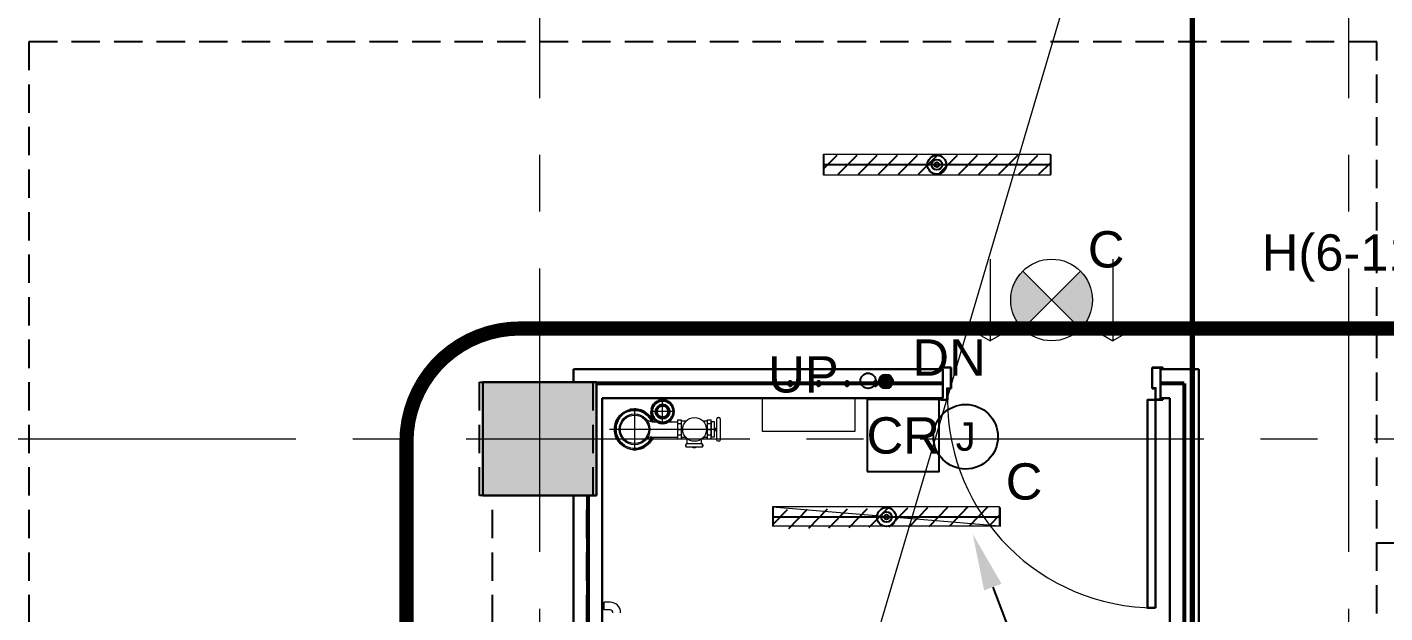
# Model space of a CAD drawing. Header units: inches. Extents: x -26500 to 0, y -3347 to 2257.
# Drawn here: x -22249.4 to -21962.3, y 984.4 to 1108.3 of the extents above; entities that cross this region are included whole.
import ezdxf
from ezdxf import colors
from ezdxf.entities.mleader import LeaderData, LeaderLine
from ezdxf.enums import TextEntityAlignment as Align
from ezdxf.math import Vec2, Vec3

# ---------------------------------------------------------------- set-up
doc = ezdxf.new("R2010")
doc.units = ezdxf.units.IN
doc.header["$LTSCALE"] = 48
doc.header["$MEASUREMENT"] = 0
for name, pattern in [('A104$0$CENTER', [2, 1.25, -0.25, 0.25, -0.25]), ('A604$0$HIDDEN2', [0.1875, 0.125, -0.0625]), ('DASHED2', [0.375, 0.25, -0.125]), ('NB - 5th floor_plan$0$HIDDEN2', [0.1875, 0.125, -0.0625])]:
    doc.linetypes.add(name, pattern=pattern)
for name, color, linetype in [('A-Detl-Iden', 3, 'Continuous'), ('A104$0$A-ANNO-PATT-1-12', 8, 'Continuous'), ('A104$0$A-AREA-IDEN', 8, 'Continuous'), ('A104$0$A-DOOR', 8, 'Continuous'), ('A104$0$A-DOOR-FRAM', 8, 'Continuous'), ('A104$0$A-FLOR-HRAL', 8, 'Continuous'), ('A104$0$A-FLOR-SLEEVE', 8, 'Continuous'), ('A104$0$A-FLOR-SPRK', 8, 'Continuous'), ('A104$0$A-GRID-GRDP0-15', 8, 'Continuous'), ('A104$0$A-WALL-FULL-INTR', 8, 'Continuous'), ('A104$0$bc104 - A-WALL-FIRE', 8, 'Continuous'), ('A104$0$E-RISER-SLEEVE', 8, 'Continuous'), ('A604$0$A-COLS-COL1-12', 8, 'Continuous'), ('A604$0$A-FLOR-SLEEVE', 8, 'Continuous'), ('A604$0$br604_br604 - E-Lite', 3, 'Continuous'), ('A604$0$Level 36', 8, 'Continuous'), ('A604$0$stcbeams', 8, 'A604$0$HIDDEN2'), ('ANNTEXT', 6, 'Continuous'), ('E-Anno-Keyn', 72, 'Continuous'), ('E-FIRE', 234, 'Continuous'), ('E-Lite', 53, 'Continuous'), ('E-Lite-Emer', 13, 'Continuous'), ('E-Powr-Devc', 233, 'Continuous'), ('E-Powr-Devc @ 96', 233, 'Continuous'), ('E-TEXT', 6, 'Continuous'), ('EWIRE', 2, 'Continuous'), ('EWIRE @ 48', 2, 'Continuous'), ('NB - 5th floor_plan$0$stcbeams', 1, 'NB - 5th floor_plan$0$HIDDEN2'), ('NB - 5th floor_plan$0$STCCOLS1', 1, 'NB - 5th floor_plan$0$HIDDEN2'), ('NB - 5th floor_plan$0$STDROPS', 1, 'NB - 5th floor_plan$0$HIDDEN2'), ('NB - 5th floor_plan$0$STWETSTACK', 1, 'NB - 5th floor_plan$0$HIDDEN2'), ('XREF', 7, 'Continuous')]:
    doc.layers.add(name, color=color, linetype=linetype)
doc.layers.add('E-Fire-Covr', color=240, linetype='Continuous', lineweight=70, plot=False)
doc.styles.add('M08', font='arial.ttf', dxfattribs={"height": 7.68})
doc.styles.add('MAMEP ANNO', font='arial.ttf', dxfattribs={"height": 0.101562})
doc.styles.get("Standard").update_dxf_attribs({"font": 'simplex.shx'})

# ---------------------------------------------------------------- blocks, each defined once
blk = doc.blocks.new('A104')
at = {"layer": 'A104$0$A-ANNO-PATT-1-12', "lineweight": 30, "extrusion": (0, 0, -1)}
blk.add_solid([(22153.019, 1009.1697, 0), (22129.019, 1009.1697, 0), (22153.019, 1033.1697, 0), (22129.019, 1033.1697, 0)], dxfattribs=at)
at = {"layer": 'A104$0$A-AREA-IDEN', "lineweight": 0, "elevation": 0.2066, "flags": 128}
blk.add_lwpolyline([(-21916.0803, 1263.3475), (-21985.8009, 1263.3475), (-22071.2931, 974.2686)], dxfattribs=at)
at = {"layer": 'A104$0$A-DOOR', "lineweight": 0}
blk.add_arc((-22010.7742, 1029.4198), 44, 180, 270, dxfattribs=at)
at = {"layer": 'A104$0$A-DOOR', "lineweight": 30}
blk.add_3dface([(-22010.7742, 985.4198), (-22012.5242, 985.4198), (-22012.5242, 1029.4198), (-22010.7742, 1029.4198)], dxfattribs=at)
at = {"layer": 'A104$0$A-DOOR-FRAM', "lineweight": 30}
for p, q in [((-22054.0241, 1036.2947), (-22056.2756, 1036.2947)), ((-22056.2756, 1036.2947), (-22056.2756, 1035.9197)), ((-22054.0241, 1031.8419), (-22054.0241, 1036.2947)), ((-22011.5251, 1036.2947), (-22009.2736, 1036.2947)), ((-22011.5251, 1031.8419), (-22011.5251, 1036.2947)), ((-22009.2736, 1036.2947), (-22009.2736, 1035.9197)), ((-22054.7746, 1029.4197), (-22054.7746, 1031.8419)), ((-22054.7746, 1031.8419), (-22054.0241, 1031.8419)), ((-22010.7746, 1031.8419), (-22011.5251, 1031.8419)), ((-22010.7746, 1029.4197), (-22010.7746, 1031.8419)), ((-22056.2756, 1029.4197), (-22056.2756, 1029.7947)), ((-22056.2756, 1029.4197), (-22054.7746, 1029.4197)), ((-22009.2736, 1029.4197), (-22010.7746, 1029.4197)), ((-22009.2736, 1029.4197), (-22009.2736, 1029.7947))]:
    blk.add_line(p, q, dxfattribs=at)
at = {"layer": 'A104$0$A-DOOR-FRAM', "lineweight": 13}
for p, q in [((-22056.1255, 1035.9197), (-22056.2756, 1035.9197)), ((-22054.1742, 1036.1446), (-22056.1255, 1036.1446)), ((-22056.1255, 1036.1446), (-22056.1255, 1035.9197)), ((-22054.1742, 1031.992), (-22054.1742, 1036.1446)), ((-22011.375, 1031.992), (-22011.375, 1036.1446)), ((-22011.375, 1036.1446), (-22009.4237, 1036.1446)), ((-22009.4237, 1036.1446), (-22009.4237, 1035.9197)), ((-22009.4237, 1035.9197), (-22009.2736, 1035.9197)), ((-22054.9247, 1029.5698), (-22054.9247, 1031.992)), ((-22054.9247, 1031.992), (-22054.1742, 1031.992)), ((-22010.6245, 1031.992), (-22011.375, 1031.992)), ((-22010.6245, 1029.5698), (-22010.6245, 1031.992)), ((-22056.2756, 1029.7947), (-22056.1255, 1029.7947)), ((-22056.1255, 1029.5698), (-22056.1255, 1029.7947)), ((-22056.1255, 1029.5698), (-22054.9247, 1029.5698)), ((-22009.4237, 1029.5698), (-22010.6245, 1029.5698)), ((-22009.2736, 1029.7947), (-22009.4237, 1029.7947)), ((-22009.4237, 1029.5698), (-22009.4237, 1029.7947))]:
    blk.add_line(p, q, dxfattribs=at)
at = {"layer": 'A104$0$A-FLOR-HRAL', "lineweight": 13}
for p, q in [((-22127.3986, 984.9707), (-22127.3986, 986.6186)), ((-22126.1488, 986.6186), (-22127.3986, 986.6186)), ((-22126.1488, 984.9707), (-22127.3986, 984.9707))]:
    blk.add_line(p, q, dxfattribs=at)
for centre, radius, start in [((-22126.1488, 984.3686), 2.25, 0.12651), ((-22126.1488, 984.3457), 0.625, 359.761896)]:
    blk.add_arc(centre, radius, start, 89.999997, dxfattribs=at)
at = {"layer": 'A104$0$A-FLOR-SLEEVE', "lineweight": 13, "extrusion": (0, 0, -1)}
for radius in [2.4766, 2.2266]:
    blk.add_circle((22115.0236, 1026.9247), radius, dxfattribs=at)
at = {"layer": 'A104$0$A-FLOR-SLEEVE', "lineweight": 13}
for radius, start, end in [(4.25, 22.479506, 337.520494), (4, 23.969482, 336.030518)]:
    blk.add_arc((-22120.9624, 1023.1747), radius, start, end, dxfattribs=at)
at = {"layer": 'A104$0$A-FLOR-SPRK', "lineweight": 0}
for p, q in [((-22115.0236, 1024.448), (-22115.0236, 1029.4013)), ((-22120.9624, 1027.5051), (-22120.9624, 1023.1747)), ((-22112.547, 1026.9247), (-22117.5003, 1026.9247)), ((-22120.9624, 1023.1747), (-22126.2511, 1023.1747)), ((-22120.9624, 1023.1747), (-22120.9624, 1018.8443)), ((-22103.5775, 1023.1747), (-22120.9624, 1023.1747))]:
    blk.add_line(p, q, dxfattribs=at)
at = {"layer": 'A104$0$A-FLOR-SPRK', "lineweight": 13}
for p, q in [((-22111.8068, 1021.1747), (-22111.8068, 1025.1747)), ((-22111.8068, 1025.1747), (-22111.0568, 1025.1747)), ((-22111.0568, 1021.1757), (-22111.0568, 1025.1977)), ((-22110.0459, 1024.9247), (-22111.0568, 1024.9247)), ((-22105.5142, 1024.9247), (-22106.4538, 1024.9247)), ((-22105.5142, 1021.1747), (-22105.5142, 1025.1747)), ((-22105.5142, 1025.1747), (-22104.7642, 1025.1747)), ((-22104.7642, 1021.1757), (-22104.7642, 1025.1977)), ((-22117.2743, 1024.7997), (-22111.8068, 1024.7997)), ((-22111.788, 1024.4431), (-22111.0568, 1024.4431)), ((-22111.788, 1023.1716), (-22111.0568, 1023.1716)), ((-22105.4954, 1024.4431), (-22104.7642, 1024.4431)), ((-22105.4954, 1023.1716), (-22104.7642, 1023.1716)), ((-22117.2743, 1021.5497), (-22111.8068, 1021.5497)), ((-22111.8068, 1022.0224), (-22111.0568, 1022.0224)), ((-22111.8068, 1021.1747), (-22111.0568, 1021.1747)), ((-22111.788, 1022.0224), (-22111.038, 1022.0224)), ((-22110.0721, 1021.4247), (-22111.0568, 1021.4247)), ((-22106.5553, 1020.0866), (-22110.0553, 1020.0866)), ((-22110.0553, 1019.4118), (-22110.0553, 1020.0866)), ((-22106.5553, 1019.4118), (-22110.0553, 1019.4118)), ((-22109.8053, 1020.0866), (-22109.8053, 1021.1964)), ((-22106.8053, 1020.0866), (-22106.8053, 1021.0915)), ((-22106.5553, 1019.4118), (-22106.5553, 1020.0866)), ((-22105.5142, 1021.4247), (-22106.4538, 1021.4247)), ((-22105.5142, 1022.0224), (-22104.7642, 1022.0224)), ((-22105.5142, 1021.1747), (-22104.7642, 1021.1747)), ((-22105.4954, 1022.0224), (-22104.7454, 1022.0224))]:
    blk.add_line(p, q, dxfattribs=at)
at = {"layer": 'A104$0$A-FLOR-SPRK', "lineweight": 13, "flags": 128}
for points in [[(-22103.5394, 1020.9218), (-22103.5394, 1025.4321)], [(-22103.2894, 1025.6821), (-22103.1339, 1025.6821)], [(-22102.8839, 1025.4321), (-22102.8839, 1020.9218)], [(-22103.1339, 1020.6718), (-22103.2894, 1020.6718)]]:
    blk.add_lwpolyline(points, dxfattribs=at)
at = {"layer": 'A104$0$A-FLOR-SPRK', "lineweight": 30, "extrusion": (0, 0, -1)}
for radius in [1.4766, 1.2266]:
    blk.add_circle((22115.0236, 1026.9247), radius, dxfattribs=at)
at = {"layer": 'A104$0$A-FLOR-SPRK', "lineweight": 13}
for radius in [3.25, 3]:
    blk.add_circle((-22120.9624, 1023.1747), radius, dxfattribs=at)
at = {"layer": 'A104$0$A-FLOR-SPRK', "lineweight": 13, "extrusion": (0, 0, -1)}
for centre, radius, start, end in [((22117.222, 1026.6666), 1.8674, 271.602858, 316.282189), ((22103.2894, 1020.9218), 0.25, 270, 0)]:
    blk.add_arc(centre, radius, start, end, dxfattribs=at)
at = {"layer": 'A104$0$A-FLOR-SPRK', "lineweight": 13}
for centre, radius, start, end in [((-22103.2894, 1025.4321), 0.25, 90, 180), ((-22103.1339, 1025.4321), 0.25, 0, 90), ((-22117.222, 1019.6828), 1.8674, 91.602858, 136.282189), ((-22103.1339, 1020.9218), 0.25, 270, 0)]:
    blk.add_arc(centre, radius, start, end, dxfattribs=at)
blk.add_ellipse((-22108.263, 1023.1638), major_axis=(0, -2.5198), ratio=0.99998918, dxfattribs=at)
at = {"layer": 'A104$0$A-FLOR-SPRK', "lineweight": 0}
for points in [[(-22096.6007, 1029.7947), (-22096.6007, 1029.7947), (-22096.6007, 1029.7947)], [(-22096.6007, 1029.7947), (-22096.6007, 1029.7947), (-22096.6007, 1029.7947)], [(-22093.9111, 1029.7947), (-22074.3766, 1029.7947), (-22074.3766, 1022.7527), (-22093.9111, 1022.7527)], [(-22093.9111, 1029.7947), (-22074.3766, 1029.7947), (-22074.3766, 1022.7527), (-22093.9111, 1022.7527)]]:
    blk.add_3dface(points, dxfattribs=at)
at = {"layer": 'A104$0$A-FLOR-SPRK', "lineweight": 13}
for points in [[(-22104.7671, 1021.6118), (-22104.08, 1021.6118), (-22104.08, 1024.7472), (-22104.7671, 1024.7472)], [(-22104.08, 1022.9263), (-22103.5497, 1022.9263), (-22103.5497, 1023.3724), (-22104.08, 1023.3724)], [(-22110.0553, 1019.6031), (-22110.0553, 1019.881), (-22110.1745, 1019.881), (-22110.1745, 1019.6031)], [(-22108.0993, 1019.4118), (-22108.0993, 1019.259), (-22108.5361, 1019.259), (-22108.5361, 1019.4118)], [(-22106.4363, 1019.6031), (-22106.4363, 1019.881), (-22106.5554, 1019.881), (-22106.5554, 1019.6031)]]:
    blk.add_3dface(points, dxfattribs=at)
at = {"layer": 'A104$0$A-GRID-GRDP0-15', "linetype": 'A104$0$CENTER', "lineweight": 0}
for p, q in [((-22141.0236, 2113.2362), (-22141.0236, -676.9042)), ((-21970.0136, 2113.2362), (-21970.0136, 382.209)), ((-23884.5631, 1021.1697), (-20452.7577, 1021.1697))]:
    blk.add_line(p, q, dxfattribs=at)
at = {"layer": 'A104$0$A-WALL-FULL-INTR', "lineweight": 30}
for p, q in [((-22055.7756, 1035.9197), (-22133.8986, 1035.9197)), ((-22133.8986, 1035.9197), (-22133.8986, 1033.1697)), ((-22055.7756, 1035.9197), (-22055.7756, 1029.7947)), ((-22001.6486, 1035.9197), (-22009.7736, 1035.9197)), ((-22009.7736, 1035.9197), (-22009.7736, 1029.7947)), ((-22001.6486, 1035.9197), (-22001.6486, 943.1574)), ((-22127.7736, 1029.7947), (-22127.7736, 807.7947)), ((-22055.7756, 1029.7947), (-22127.7736, 1029.7947)), ((-22007.7736, 1029.7947), (-22009.7736, 1029.7947)), ((-22007.7736, 1029.7947), (-22007.7736, 807.7948)), ((-22133.8986, 1009.1697), (-22133.8986, 775.0447))]:
    blk.add_line(p, q, dxfattribs=at)
at = {"layer": 'A104$0$A-WALL-FULL-INTR', "lineweight": 30, "flags": 128}
blk.add_lwpolyline([(-22151.025, 1009.1697), (-22131.4409, 1009.1697)], dxfattribs=at)
at = {"layer": 'A104$0$bc104 - A-WALL-FIRE', "lineweight": 53}
for p, q in [((-22055.7756, 1032.8572), (-22129.0233, 1032.8572)), ((-22004.7111, 1032.852), (-22009.7736, 1032.852)), ((-22004.7111, 1032.852), (-22004.7111, 805.9368)), ((-22130.8361, 1009.1697), (-22130.8361, 805.9368))]:
    blk.add_line(p, q, dxfattribs=at)
at = {"layer": 'A104$0$E-RISER-SLEEVE', "lineweight": 0}
for p, q in [((-22088.0337, 1032.1072), (-22088.0337, 1033.6072)), ((-22082.0337, 1032.1072), (-22082.0337, 1033.6072)), ((-22076.0337, 1032.1072), (-22076.0337, 1033.6072)), ((-22070.0337, 1032.1072), (-22070.0337, 1033.6072)), ((-22087.2837, 1032.8572), (-22088.7837, 1032.8572)), ((-22081.2837, 1032.8572), (-22082.7837, 1032.8572)), ((-22075.2837, 1032.8572), (-22076.7837, 1032.8572)), ((-22069.2837, 1032.8572), (-22070.7837, 1032.8572))]:
    blk.add_line(p, q, dxfattribs=at)
at = {"layer": 'A104$0$E-RISER-SLEEVE', "lineweight": 13, "extrusion": (0, 0, -1)}
for centre in [(22088.0337, 1032.8572), (22082.0337, 1032.8572), (22076.0337, 1032.8572), (22070.0337, 1032.8572)]:
    blk.add_circle(centre, 0.5, dxfattribs=at)
blk = doc.blocks.new('NB - 5th floor_plan')
at = {"layer": 'NB - 5th floor_plan$0$stcbeams', "color": 1, "linetype": 'NB - 5th floor_plan$0$HIDDEN2'}
for p, q in [((-22151.0129, 379.1574), (-22151.0262, 1009.1697)), ((-22131.0227, 379.1574), (-22131.0227, 1009.1697))]:
    blk.add_line(p, q, dxfattribs=at)
at = {"layer": 'NB - 5th floor_plan$0$STCCOLS1', "color": 1, "linetype": 'NB - 5th floor_plan$0$HIDDEN2', "elevation": 0}
for points in [[(-22129.769, 1009.1489), (-22153.769, 1009.1489), (-22153.769, 1033.1489), (-22129.769, 1033.1489)], [(-22129.019, 1009.1697), (-22153.019, 1009.1697), (-22153.019, 1033.1697), (-22129.019, 1033.1697)]]:
    blk.add_lwpolyline(points, close=True, dxfattribs=at)
at = {"layer": 'NB - 5th floor_plan$0$STDROPS', "color": 1, "linetype": 'NB - 5th floor_plan$0$HIDDEN2'}
blk.add_line((-21964.0111, 999.1574), (-21841.0236, 999.1574), dxfattribs=at)
at = {"layer": 'NB - 5th floor_plan$0$STDROPS', "color": 1, "linetype": 'NB - 5th floor_plan$0$HIDDEN2', "elevation": 0}
blk.add_lwpolyline([(-21964.0111, 975.2197), (-21964.0111, 1105.1489), (-22249.0236, 1105.1489), (-22249.0236, 952.7743), (-22151.025, 952.7743)], dxfattribs=at)
at = {"layer": 'NB - 5th floor_plan$0$STWETSTACK', "color": 1, "linetype": 'Continuous', "lineweight": 0}
for p, q in [((-22088.0324, 1032.1066, -0.0063), (-22088.0324, 1033.6066, -0.0063)), ((-22082.0324, 1032.1066, -0.0063), (-22082.0324, 1033.6066, -0.0063)), ((-22076.0324, 1032.1066, -0.0063), (-22076.0324, 1033.6066, -0.0063)), ((-22070.0324, 1032.1066, -0.0063), (-22070.0324, 1033.6066, -0.0063)), ((-22087.2824, 1032.8566, -0.0063), (-22088.7824, 1032.8566, -0.0063)), ((-22081.2824, 1032.8566, -0.0063), (-22082.7824, 1032.8566, -0.0063)), ((-22075.2824, 1032.8566, -0.0063), (-22076.7824, 1032.8566, -0.0063)), ((-22069.2824, 1032.8566, -0.0063), (-22070.7824, 1032.8566, -0.0063))]:
    blk.add_line(p, q, dxfattribs=at)
at = {"layer": 'NB - 5th floor_plan$0$STWETSTACK', "color": 1, "linetype": 'NB - 5th floor_plan$0$HIDDEN2', "extrusion": (0, 0, -1)}
for centre, radius in [((22088.0324, 1032.8566, 0.0063), 0.5), ((22082.0324, 1032.8566, 0.0063), 0.5), ((22076.0324, 1032.8566, 0.0063), 0.5), ((22070.0324, 1032.8566, 0.0063), 0.5), ((22115.0223, 1026.9241, 0.0063), 2.4766), ((22115.0223, 1026.9241, 0.0063), 2.2266)]:
    blk.add_circle(centre, radius, dxfattribs=at)
at = {"layer": 'NB - 5th floor_plan$0$STWETSTACK', "color": 1, "linetype": 'NB - 5th floor_plan$0$HIDDEN2'}
for radius, start, end in [(4.25, 22.479506, 337.520494), (4, 23.969482, 336.030518)]:
    blk.add_arc((-22120.9611, 1023.1741, -0.0063), radius, start, end, dxfattribs=at)
blk = doc.blocks.new('A604')
at = {"layer": 'A604$0$Level 36', "lineweight": 30, "extrusion": (0, 0, -1)}
for points in [[(22038.88, 1056.65), (22039.1, 1056.42), (22039.33, 1056.17), (22039.58, 1055.86), (22039.81, 1055.55), (22040.03, 1055.22), (22040.21, 1054.94), (22040.38, 1054.64), (22040.54, 1054.32), (22040.77, 1053.81), (22041.01, 1053.16), (22041.13, 1052.72), (22041.23, 1052.33), (22041.33, 1051.75), (22041.4, 1051.08), (22041.41, 1050.44), (22041.38, 1049.72), (22041.27, 1048.98), (22041.18, 1048.54), (22040.97, 1047.79), (22040.68, 1047.06), (22040.29, 1046.28), (22039.77, 1045.47), (22039.33, 1044.91), (22038.88, 1044.43), (22032.77, 1050.54)], [(22026.67, 1056.65), (22032.77, 1050.54), (22026.67, 1044.43), (22026.44, 1044.66), (22026.22, 1044.91), (22025.97, 1045.22), (22025.74, 1045.53), (22025.52, 1045.85), (22025.34, 1046.14), (22025.17, 1046.44), (22025, 1046.76), (22024.78, 1047.27), (22024.54, 1047.92), (22024.41, 1048.36), (22024.32, 1048.75), (22024.22, 1049.32), (22024.15, 1050), (22024.14, 1050.63), (22024.17, 1051.36), (22024.28, 1052.1), (22024.37, 1052.53), (22024.58, 1053.28), (22024.87, 1054.02), (22025.26, 1054.8), (22025.78, 1055.61), (22026.22, 1056.16)]]:
    blk.add_hatch(color=256, dxfattribs=at).paths.add_polyline_path(points)
at = {"layer": 'A604$0$A-COLS-COL1-12', "lineweight": 30}
blk.add_3dface([(-22129.02, 1009.17), (-22153.02, 1009.17), (-22153.02, 1033.17), (-22129.02, 1033.17)], dxfattribs=at)
at = {"layer": 'A604$0$A-FLOR-SLEEVE', "lineweight": 13, "extrusion": (0, 0, -1)}
for radius in [2.48, 2.23]:
    blk.add_circle((22115.02, 1026.92), radius, dxfattribs=at)
at = {"layer": 'A604$0$A-FLOR-SLEEVE', "lineweight": 13}
for radius, start, end in [(4.25, 22.4795, 337.5205), (4, 23.9695, 336.0305)]:
    blk.add_arc((-22120.96, 1023.17), radius, start, end, dxfattribs=at)
at = {"layer": 'A604$0$br604_br604 - E-Lite', "lineweight": 0}
blk.add_line((-22091.77, 1006.79), (-22043.77, 1002.79), dxfattribs=at)
at = {"layer": 'A604$0$br604_br604 - E-Lite', "lineweight": 13}
for points in [[(-22081.02, 1081.41), (-22033.02, 1081.41), (-22033.02, 1076.91), (-22081.02, 1076.91)], [(-22091.77, 1002.79), (-22043.77, 1002.79), (-22043.77, 1006.79), (-22091.77, 1006.79)]]:
    blk.add_3dface(points, dxfattribs=at)
at = {"layer": 'A604$0$Level 36', "lineweight": 13}
for p, q in [((-22045.76, 1059.18, 0.01), (-22045.76, 1041.9, 0.01)), ((-22038.88, 1044.43, 0.01), (-22026.67, 1056.65, 0.01)), ((-22026.67, 1044.43, 0.01), (-22038.88, 1056.65, 0.01)), ((-22019.79, 1059.18, 0.01), (-22019.79, 1041.9, 0.01)), ((-22049.92, 1044.3, 0.01), (-22045.76, 1041.9, 0.01)), ((-22041.61, 1044.3, 0.01), (-22045.76, 1041.9, 0.01)), ((-22023.94, 1044.3, 0.01), (-22019.79, 1041.9, 0.01)), ((-22015.63, 1044.3, 0.01), (-22019.79, 1041.9, 0.01))]:
    blk.add_line(p, q, dxfattribs=at)
blk.add_circle((-22032.77, 1050.54, 0.01), 8.64, dxfattribs=at)
at = {"layer": 'A604$0$stcbeams', "lineweight": 0}
for p, q in [((-22151.01, 379.16), (-22151.03, 1009.17)), ((-22131.02, 379.16), (-22131.02, 1009.17))]:
    blk.add_line(p, q, dxfattribs=at)
blk = doc.blocks.new('PWR-CondDn-Anno')
at = {"color": 0, "linetype": 'ByBlock'}
for radius in [0.0312, 0.026, 0.0208, 0.0156, 0.0104, 0.00521]:
    blk.add_circle((0, 0), radius, dxfattribs=at)
blk = doc.blocks.new('LFIND4')
for p, q in [((-24, 2), (-24, -2)), ((24, 0), (-24, 0)), ((24, 2), (24, -2))]:
    blk.add_line(p, q)
for radius in [2, 1.12, 0.5]:
    blk.add_circle((0, 0), radius)
blk = doc.blocks.new('*U149')
at = {"layer": 'E-Fire-Covr'}
blk.add_lwpolyline([(10.15, 322), (318, 322), (318, -314), (-318, -314), (-318, 322), (-9.51, 322)], dxfattribs=at)
blk = doc.blocks.new('CardReader')
at = {"linetype": 'Continuous'}
blk.add_lwpolyline([(-22610.68, 1169.61), (-22595.44, 1169.61), (-22595.44, 1184.86), (-22610.68, 1184.86)], close=True, dxfattribs=at)
at = {"style": 'M08'}
blk.add_text('CR', height=7.688, dxfattribs=at).set_placement((-22603.06, 1177.24), align=Align.MIDDLE_CENTER)
blk = doc.blocks.new('Symbol-Thermostat-Anno')
at = {"color": 0, "linetype": 'ByBlock'}
blk.add_circle((0, 0), 0.0711, dxfattribs=at)
at = {"color": 0, "linetype": 'ByBlock', "style": 'MAMEP ANNO'}
blk.add_attdef('T', text='', height=0.0625, dxfattribs=at).set_placement((0, 0), align=Align.MIDDLE)
blk = doc.blocks.new('MLD-KeyNote')
at = {"color": 0, "linetype": 'Continuous', "transparency": 16777216}
blk.add_lwpolyline([(-0.09375, -0.09375), (0.09375, -0.09375), (0.09375, 0.09375), (-0.09375, 0.09375)], close=True, dxfattribs=at)
at = {"color": 0, "linetype": 'ByBlock', "transparency": 16777216, "style": 'MAMEP ANNO'}
blk.add_attdef('ID', text='', height=0.10156, dxfattribs=at).set_placement((0, 0), align=Align.MIDDLE_CENTER)

msp = doc.modelspace()

# ---------------------------------------------------------------- hatches: boundary and pattern name
at = {"layer": 'E-Lite-Emer'}
h = msp.add_hatch(dxfattribs=at)
h.set_pattern_fill('ANSI31', color=256, scale=24, angle=180, style=0)
h.set_pattern_definition([(225, (-24152.5473, 3800.9135), (2.1213203, -2.1213203), [])])
h.paths.add_polyline_path([(-22033.02, 1081.16), (-22081.02, 1081.16), (-22081.02, 1077.16), (-22033.02, 1077.16)])
h = msp.add_hatch(dxfattribs=at)
h.set_pattern_fill('ANSI31', color=256, scale=24, angle=180.8436, style=0)
h.set_pattern_definition([(225.84362, (-24202.8875, 3695.1164), (2.1523235, -2.0898573), [])])
h.paths.add_polyline_path([(-22043.55, 1006.87), (-22091.54, 1006.16), (-22091.48, 1002.16), (-22043.49, 1002.87)])

# ---------------------------------------------------------------- linework, layer by layer
at = {"layer": 'A-Detl-Iden', "linetype": 'DASHED2', "const_width": 3, "flags": 128}
msp.add_lwpolyline([(-22145.19, 1044.51), (-21552.64, 1044.51, -0.414214), (-21528.64, 1020.51), (-21528.64, 536.77, -0.414214), (-21552.64, 512.77), (-22145.19, 512.77, -0.414214), (-22169.19, 536.77), (-22169.19, 1020.51, -0.414214)], format="xyb", close=True, dxfattribs=at)
at = {"layer": 'EWIRE'}
msp.add_circle((-22071.57, 1033.44), 1.62, dxfattribs=at)

# ---------------------------------------------------------------- block references
at = {"layer": 'E-FIRE'}
msp.add_blockref('*U149', (-22321.02, 799.57), dxfattribs=at)
at = {"layer": 'E-Lite'}
for p in [(-22057.02, 1079.16), (-22067.7, 1004.63)]:
    msp.add_blockref('LFIND4', p, dxfattribs=at)
at = {"layer": 'E-Powr-Devc'}
msp.add_blockref('CardReader', (538.91, -155.35), dxfattribs=at)
at = {"layer": 'E-Powr-Devc @ 96', "xscale": 96, "yscale": 96, "zscale": 96}
msp.add_blockref('Symbol-Thermostat-Anno', (-22050.95, 1021.61), dxfattribs=at).add_auto_attribs({'T': 'J'})
at = {"layer": 'EWIRE @ 48', "xscale": 48, "yscale": 48, "zscale": 48}
msp.add_blockref('PWR-CondDn-Anno', (-22067.79, 1033.3), dxfattribs=at)
at = {"layer": 'XREF'}
for name in ['A104', 'NB - 5th floor_plan', 'A604']:
    msp.add_blockref(name, (0, 0), dxfattribs=at)

# ---------------------------------------------------------------- texts
at = {"layer": 'ANNTEXT', "insert": (-21988.34, 1064.43, -0.21), "char_height": 7.68, "attachment_point": 1, "style": 'M08'}
msp.add_mtext_dynamic_manual_height_columns('H(6-11)B1-8', width=59.1811, gutter_width=1, heights=[0], dxfattribs=at)
at = {"layer": 'E-TEXT', "style": 'M08'}
for s, p in [('C', (-22025.11, 1057.42)), ('DN', (-22062.21, 1034.53)), ('UP', (-22092.7, 1030.97)), ('C', (-22042.47, 1008.31))]:
    msp.add_text(s, height=7.68, dxfattribs=at).set_placement(p)

# ---------------------------------------------------------------- leaders
at = {"layer": 'E-Anno-Keyn'}
ml = msp.add_multileader_block('Standard', dxfattribs=at)
ml.set_content('MLD-KeyNote', color=256, scale=96)
ml.set_attribute('ID', '1', width=0)
ml.set_leader_properties(color=256, linetype='Continuous')
ml.build(insert=Vec2(0, 0))
ml.multileader.update_dxf_attribs({"has_dogleg": 0, "text_left_attachment_type": 2, "text_right_attachment_type": 2, "dogleg_length": 3.84, "arrow_head_size": 12, "scale": 96})
ctx = ml.context
ctx.base_point, ctx.scale, ctx.char_height, ctx.arrow_head_size, ctx.landing_gap_size, ctx.plane_origin = Vec3(-22028.78, 972.11), 96, 737.28, 12, 384, Vec3(-22055.2, 1001.03)
ctx.left_attachment, ctx.right_attachment = 2, 2
notes = []
notes.append((ctx, [(0, (1, 1, 0), (-22397.78, 972.11), (1, 0), 369, [(0, [(-22049.44, 1001.03), (-22038.5, 972.11)], 0, [])])]))
ctx.block.insert = Vec3(-22019.78, 972.11)
for ctx, leaders in notes:
    for number, flags, end, landing, length, lines in leaders:
        leader = LeaderData()
        leader.index, (leader.has_last_leader_line, leader.has_dogleg_vector, leader.attachment_direction) = number, flags
        leader.last_leader_point, leader.dogleg_vector, leader.dogleg_length = Vec3(end), Vec3(landing), length
        for number, points, colour, breaks in lines:
            line = LeaderLine()
            line.index, line.vertices, line.color, line.breaks = number, Vec3.list(points), colors.encode_raw_color(colour), breaks
            leader.lines.append(line)
        ctx.leaders.append(leader)

doc.saveas('drawing.dxf')
